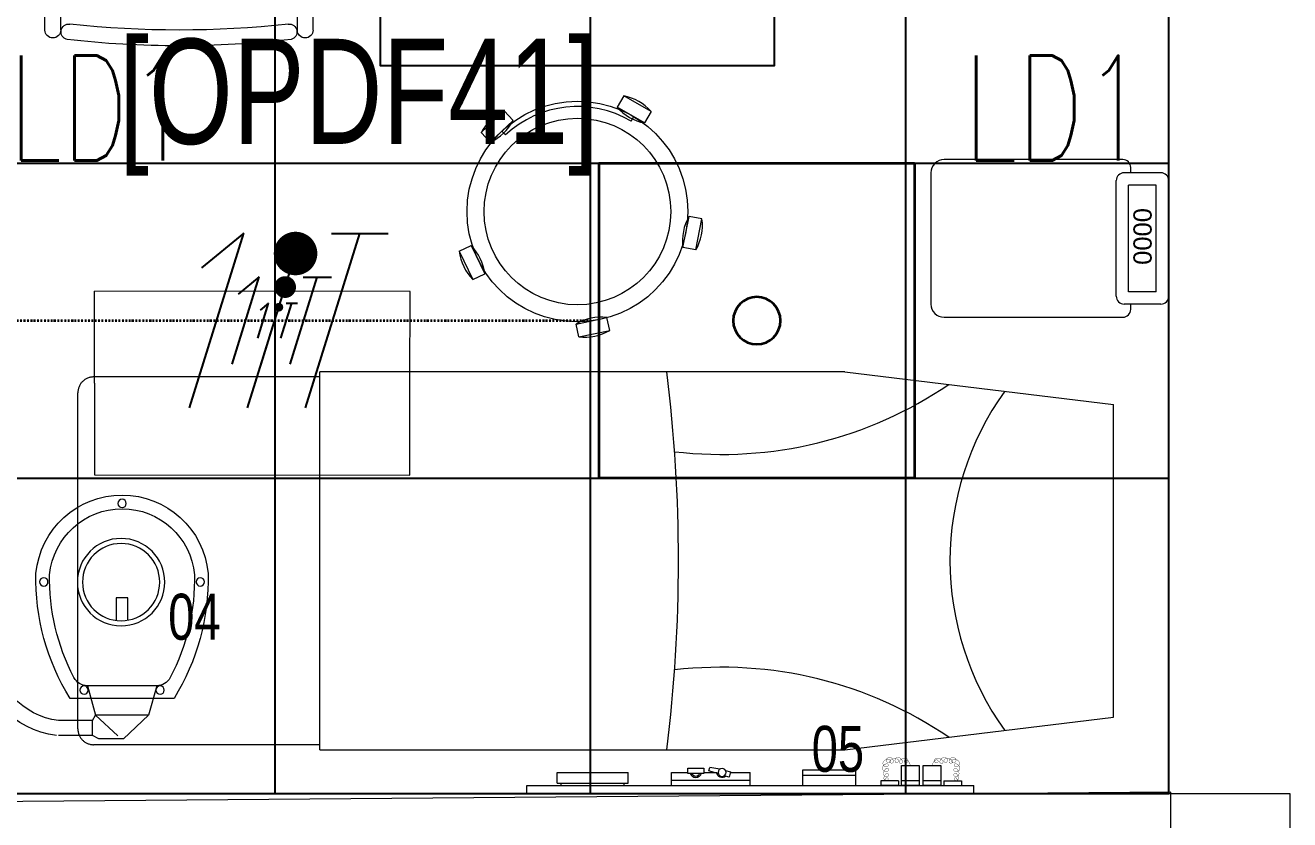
# Model space of a CAD drawing. Extents: x -12260 to 184725, y -29287 to 19916.
# Drawn here: x 46801 to 49206, y 2490 to 4002 of the extents above; entities that cross this region are included whole.
import ezdxf
from ezdxf.enums import TextEntityAlignment as Align

# ---------------------------------------------------------------- set-up
doc = ezdxf.new("R2010")
doc.units = 0
doc.header["$LTSCALE"] = 0.25
doc.linetypes.add('01-First Floor-FUR$0$HIDDEN', pattern=[9.525, 6.35, -3.175])
doc.linetypes.add('DASHDOT', pattern=[25.4, 12.7, -6.35, 0, -6.35])
for name, color, linetype, lineweight in [('01-First Floor-FUR$0$72_EGR_BASE_TEXT', 252, 'Continuous', 5), ('01-First Floor-FUR$0$72_EGR_EQP_TAG', 142, 'Continuous', 5), ('01-First Floor-FUR$0$C-HYDR-CTCH', 251, 'Continuous', 5), ('01-First Floor-FUR$0$LOADING', 253, 'Continuous', 5), ('01-First Floor-FUR$0$Structure', 251, 'Continuous', 5), ('01-First Floor-FUR$0$Walls', 251, 'Continuous', 5), ('E-LITE-CIRC-NUMB', 6, 'Continuous', 25), ('E-LITE-CLNG', 150, 'Continuous', 35), ('E-LITE-CLNG-CNDT', 6, 'DASHDOT', 35), ('E-LITE-CTRL', 6, 'Continuous', 25), ('E-LITE-IDEN', 6, 'Continuous', 25), ('E-POWR-WIRE', 6, 'Continuous', 25), ('E-POWR-WIRE @ 100', 6, 'Continuous', 25), ('E-POWR-WIRE @ 20', 6, 'Continuous', 25), ('E-POWR-WIRE @ 50', 6, 'Continuous', 25)]:
    doc.layers.add(name, color=color, linetype=linetype, lineweight=lineweight)
doc.layers.add('01-First Floor-FUR$0$FALSE CEILING', color=251, linetype='Continuous')
doc.layers.add('01-First Floor-FUR$0$TME-NON MEDICAL FURNITURE', color=242, linetype='Continuous')
doc.styles.add('01-First Floor-FUR$0$Standard', font='arial.ttf')
doc.styles.add('01-First Floor-FUR$0$X3G_ENTITY_257CFD', font='swisscl.ttf', dxfattribs={"height": 200})
doc.styles.add('01-First Floor-FUR$0$X3G_ENTITY_9F38', font='swisscl.ttf', dxfattribs={"height": 0.2})
doc.styles.add('DC_SIMPLEX', font='SIMPLEX.shx', dxfattribs={"width": 0.7})

# ---------------------------------------------------------------- blocks, each defined once
blk = doc.blocks.new('*U24')
blk.add_lwpolyline([(-300, 300), (-300, -300), (300, -300), (300, 300)], close=True)
blk.add_circle((0, 0), 45)
at = {"layer": 'E-LITE-CIRC-NUMB', "style": 'DC_SIMPLEX', "width": 0.7, "flags": 8}
blk.add_attdef('CIRCUIT', text='', height=200, rotation=0, dxfattribs=at).set_placement((-473.9, 300), align=Align.RIGHT)
at = {"layer": 'E-LITE-CTRL', "style": 'DC_SIMPLEX', "width": 0.7, "flags": 8}
blk.add_attdef('CONTROL', (1118.9, -935), '', height=200, rotation=360, dxfattribs=at)
at = {"layer": 'E-LITE-IDEN', "style": 'DC_SIMPLEX', "width": 0.7, "flags": 8}
blk.add_attdef('TYPE', (460.4, 457.6), '', height=200, rotation=360, dxfattribs=at)
blk = doc.blocks.new('*U39')
for p, q in [((-1.617, -1.658), (-0.587, 1.663)), ((-0.587, 1.663), (-1.389, 1.004)), ((-0.515, -1.66), (0.515, 1.66)), ((0.587, -1.663), (1.617, 1.658)), ((1.078, 1.659), (2.157, 1.657))]:
    blk.add_line(p, q)
at = {"const_width": 0.414}
blk.add_lwpolyline([(0.19, 1.278, 1), (0.604, 1.277, 1)], format="xyb", close=True, dxfattribs=at)
blk = doc.blocks.new('*U906')
at = {"layer": 'E-POWR-WIRE @ 100', "xscale": 100, "yscale": 100, "zscale": 100}
blk.add_blockref('*U39', (47275.3, 3440), dxfattribs=at)
at = {"layer": 'E-POWR-WIRE @ 20', "xscale": 20, "yscale": 20, "zscale": 20}
blk.add_blockref('*U39', (47275.3, 3440), dxfattribs=at)
at = {"layer": 'E-POWR-WIRE @ 50', "xscale": 50, "yscale": 50, "zscale": 50}
blk.add_blockref('*U39', (47275.3, 3440), dxfattribs=at)
blk = doc.blocks.new('01-First Floor-FUR$0$HF13461A-P')
at = {"layer": '01-First Floor-FUR$0$LOADING'}
for p, q in [((0.0229, 0.4353), (0.0229, 0.3653)), ((0.2579, 0.4503), (0.0379, 0.4503)), ((0.2729, 0.4353), (0.2729, 0.3653)), ((0.2493, 0.4266), (0.0466, 0.4266)), ((0.0466, 0.4266), (0.0466, 0.3739)), ((0.2493, 0.4266), (0.2493, 0.3739)), ((-0.0021, 0.3628), (-0.0021, 0.0228)), ((0.0229, 0.3778), (0.0129, 0.3778)), ((0.2493, 0.3739), (0.0466, 0.3739)), ((0.2829, 0.3778), (0.2729, 0.3778)), ((0.2979, 0.0228), (0.2979, 0.3628)), ((0.2579, 0.3503), (0.0379, 0.3503)), ((0.0229, -0.0022), (0.2729, -0.0022))]:
    blk.add_line(p, q, dxfattribs=at)
for centre, radius, start, end in [((0.0379, 0.4353), 0.015, 90, 180), ((0.2579, 0.4353), 0.015, 0, 90), ((0.0129, 0.3628), 0.015, 90, 180), ((0.0379, 0.3653), 0.015, 180, 270), ((0.2579, 0.3653), 0.015, 270, 0), ((0.2829, 0.3628), 0.015, 0, 90), ((0.0229, 0.0228), 0.025, 180, 270), ((0.2729, 0.0228), 0.025, 270, 0)]:
    blk.add_arc(centre, radius, start, end, dxfattribs=at)
at = {"layer": '01-First Floor-FUR$0$LOADING', "style": '01-First Floor-FUR$0$Standard'}
blk.add_text('0000', height=0.03477, dxfattribs=at).set_placement((0.0901, 0.3829))
blk = doc.blocks.new('01-First Floor-FUR$0$GF21016-P')
at = {"layer": '01-First Floor-FUR$0$LOADING', "extrusion": (-1.24384e-09, -1.20261e-09, -1)}
for p, q in [((0.0128, 0.0179), (0.0128, 0.4136)), ((0.4628, 0.0179), (0.4628, 0.4136)), ((-0.0172, 0.0179), (-0.0172, 0.3435)), ((-0.0022, 0.3585), (0.0128, 0.3585)), ((0.4778, 0.3585), (0.4628, 0.3585)), ((0.4928, 0.0179), (0.4928, 0.3435)), ((0.4778, 0.0029), (0.4778, 0.0029))]:
    blk.add_line(p, q, dxfattribs=at)
for centre, radius, start, end in [((-0.2378, -0.5362), 1.0036, 78.7568, 101.2432), ((-0.0478, 0.4136), 0.035, 0, 80.6557), ((-0.4278, 0.4136), 0.035, 99.3443, 180), ((0.0022, 0.3435), 0.015, 0, 90), ((-0.4778, 0.3435), 0.015, 90, 180), ((-0.0284, 0.0145), 0.015, 284.3864, 95.5209), ((-0.2378, 1.8928), 1.8749, 263.6341, 276.3659), ((-0.4471, 0.0145), 0.015, 84.4791, 255.6136), ((0.0022, 0.0179), 0.015, 270, 0), ((0.0022, 0.0179), 0.015, 180, 270), ((-0.2378, 1.8734), 1.8855, 263.5119, 276.4881), ((-0.4778, 0.0179), 0.015, 270, 0), ((-0.4778, 0.0179), 0.015, 180, 270)]:
    blk.add_arc(centre, radius, start, end, dxfattribs=at)
blk = doc.blocks.new('01-First Floor-FUR$0$ME19011A-P')
for p, q in [((-0.425, 0), (0.425, 0)), ((-0.425, 0), (-0.425, -0.015)), ((0.425, 0), (0.425, -0.015)), ((-0.425, -0.015), (0.425, -0.015)), ((-0.3675, -0.0198), (-0.2325, -0.0198)), ((-0.3675, -0.0198), (-0.3675, -0.0399)), ((-0.36, -0.015), (-0.36, -0.0198)), ((-0.24, -0.015), (-0.24, -0.0198)), ((-0.2325, -0.0198), (-0.2325, -0.0399)), ((-0.15, -0.015), (-0.15, -0.04)), ((0, -0.015), (0, -0.04)), ((0.1, -0.015), (0.1, -0.045)), ((0.2, -0.045), (0.2, -0.015)), ((0.2818, -0.015), (0.2484, -0.015)), ((0.2484, -0.0243), (0.2484, -0.015)), ((0.2818, -0.0243), (0.2818, -0.015)), ((0.3211, -0.015), (0.2877, -0.015)), ((0.2877, -0.015), (0.2877, -0.0531)), ((0.3211, -0.0531), (0.3211, -0.015)), ((0.3623, -0.015), (0.3289, -0.015)), ((0.3289, -0.015), (0.3289, -0.0531)), ((0.3623, -0.0531), (0.3623, -0.015)), ((0.3682, -0.0243), (0.3682, -0.015)), ((0.3682, -0.015), (0.4016, -0.015)), ((0.4016, -0.0243), (0.4016, -0.015)), ((-0.3675, -0.0399), (-0.2325, -0.0399)), ((-0.15, -0.025), (0, -0.025)), ((-0.15, -0.04), (-0.1187, -0.04)), ((-0.0887, -0.04), (-0.0637, -0.04)), ((-0.0606, -0.0371), (-0.0787, -0.0432)), ((-0.0787, -0.0432), (-0.077, -0.0497)), ((-0.0582, -0.046), (-0.077, -0.0497)), ((-0.0402, -0.0312), (-0.0496, -0.0337)), ((-0.047, -0.0434), (-0.0376, -0.0409)), ((-0.0376, -0.0409), (-0.0402, -0.0312)), ((-0.0379, -0.04), (0, -0.04)), ((0.1, -0.035), (0.2, -0.035)), ((0.1, -0.045), (0.2, -0.045)), ((0.2818, -0.0243), (0.2484, -0.0243)), ((0.3211, -0.0243), (0.2877, -0.0243)), ((0.3623, -0.0243), (0.3289, -0.0243)), ((0.3682, -0.0243), (0.4016, -0.0243)), ((0.2877, -0.0531), (0.3211, -0.0531)), ((0.3289, -0.0531), (0.3623, -0.0531))]:
    blk.add_line(p, q)
at = {"color": 8, "const_width": 0.000601}
for points in [[(0.3044, -0.0531, -0.184574), (0.2977, -0.0636, -1.44364), (0.2961, -0.0581, -0.837915), (0.2969, -0.0664, -0.30536), (0.2839, -0.062, -1.584726), (0.2894, -0.0609, -0.253153), (0.2827, -0.0684, -0.874198), (0.2775, -0.0585, -0.915253), (0.2791, -0.0658, -0.223821), (0.2683, -0.0644, -1.703343), (0.272, -0.0597, -0.588962), (0.2621, -0.068, -0.717795), (0.2625, -0.0581, -0.983104), (0.2645, -0.0644, -0.326362), (0.2534, -0.0609, -0.758716), (0.2609, -0.0514, -0.906186), (0.2593, -0.0565, -0.189488), (0.2526, -0.0522, -0.7948), (0.2613, -0.0423, -1.223996), (0.2574, -0.047, -0.072149), (0.2534, -0.0403, -0.645886), (0.2609, -0.0324, -1.366917), (0.2574, -0.0371, -0.078415), (0.2542, -0.0308, -0.723006), (0.2613, -0.0256, -1.105484), (0.2582, -0.0292, -0.221197), (0.2566, -0.0243, -0.221197)], [(0.3456, -0.0531, 0.184574), (0.3523, -0.0636, 1.44364), (0.3539, -0.0581, 0.837915), (0.3531, -0.0664, 0.30536), (0.3661, -0.062, 1.584726), (0.3606, -0.0609, 0.253153), (0.3673, -0.0684, 0.874198), (0.3725, -0.0585, 0.915253), (0.3709, -0.0658, 0.223821), (0.3817, -0.0644, 1.703343), (0.378, -0.0597, 0.588962), (0.3879, -0.068, 0.717795), (0.3875, -0.0581, 0.983104), (0.3855, -0.0644, 0.326362), (0.3966, -0.0609, 0.758716), (0.3891, -0.0514, 0.906186), (0.3907, -0.0565, 0.189488), (0.3974, -0.0522, 0.7948), (0.3887, -0.0423, 1.223996), (0.3926, -0.047, 0.072149), (0.3966, -0.0403, 0.645886), (0.3891, -0.0324, 1.366917), (0.3926, -0.0371, 0.078415), (0.3958, -0.0308, 0.723006), (0.3887, -0.0256, 1.105484), (0.3918, -0.0292, 0.221197), (0.3934, -0.0243, 0.221197)]]:
    blk.add_lwpolyline(points, format="xyb", dxfattribs=at)
blk.add_lwpolyline([(-0.1187, -0.0482), (-0.0887, -0.0482), (-0.0887, -0.0382), (-0.1187, -0.0382)], close=True)
blk.add_circle((-0.0537, -0.04), 0.0075)
for centre, radius, start, end in [((-0.1037, -0.04), 0.01, 10.4593, 169.5407), ((-0.1037, -0.04), 0.0075, 14.0075, 165.9925), ((-0.0537, -0.04), 0.01, 45, 180)]:
    blk.add_arc(centre, radius, start, end)
blk = doc.blocks.new('01-First Floor-FUR$0$M.44.57.64')
at = {"layer": '01-First Floor-FUR$0$LOADING', "xscale": 1000.000000000002, "yscale": 1000.000000000002, "zscale": 1000.000000000002, "rotation": 225.9999036123427}
blk.add_blockref('01-First Floor-FUR$0$ME19011A-P', (-80806.9, 16720.7), dxfattribs=at)
blk = doc.blocks.new('01-First Floor-FUR$0$HF10037B-P')
at = {"layer": '01-First Floor-FUR$0$LOADING'}
for p, q in [((0.2459, 0.134), (0.1859, 0.134)), ((0.1859, 0.134), (0.1859, 0.109)), ((0.2459, 0.134), (0.2459, 0.109)), ((0.2459, 0.109), (0.1859, 0.109)), ((0, 0), (-0.0142, -0.0583)), ((0, 0), (0.0243, -0.0059)), ((0.0243, -0.0059), (0.01, -0.0642)), ((0.4071, -0.0094), (0.431, -0.0018)), ((0.4071, -0.0094), (0.4255, -0.0665)), ((0.431, -0.0018), (0.4493, -0.0589)), ((0.4069, -0.0417), (0.4165, -0.0387)), ((-0.0142, -0.0583), (0.01, -0.0642)), ((0.4255, -0.0665), (0.4493, -0.0589)), ((0.0524, -0.2725), (0.0674, -0.2525)), ((0.0674, -0.2525), (0.1154, -0.2885)), ((0.3125, -0.2897), (0.362, -0.2558)), ((0.3761, -0.2764), (0.362, -0.2558)), ((0.0524, -0.2725), (0.1004, -0.3085)), ((0.1004, -0.3085), (0.1154, -0.2885)), ((0.3266, -0.3103), (0.3761, -0.2764)), ((0.3267, -0.268), (0.3323, -0.2763)), ((0.3266, -0.3103), (0.3125, -0.2897))]:
    blk.add_line(p, q, dxfattribs=at)
for radius in [0.21, 0.1775]:
    blk.add_circle((0.2161, -0.1014), radius, dxfattribs=at)
for centre, radius, start, end in [((0.2159, 0.0465), 0.0925, 71.0754, 108.9246), ((0.2159, 0.1965), 0.0925, 251.0754, 288.9246), ((0.0779, -0.0499), 0.0925, 147.3419, 185.1912), ((-0.0678, -0.0143), 0.0925, 327.3419, 5.1912), ((0.4996, -0.0113), 0.0925, 178.8412, 216.6904), ((0.3568, -0.057), 0.0925, 358.8412, 36.6904), ((0.2161, -0.1014), 0.2, 303.6037, 17.3657), ((0.0389, -0.3404), 0.0925, 34.1875, 72.0368), ((0.3867, -0.3449), 0.0925, 105.5121, 143.3614), ((0.1289, -0.2205), 0.0925, 214.1875, 252.0368), ((0.3019, -0.2212), 0.0925, 285.5121, 323.3614)]:
    blk.add_arc(centre, radius, start, end, dxfattribs=at)
blk = doc.blocks.new('01-First Floor-FUR$0$HF13902-P')
at = {"color": 8, "linetype": '01-First Floor-FUR$0$HIDDEN'}
for p, q in [((-0.35, -0.6824), (-0.35, -1.1124)), ((0.35, -0.6824), (0.35, -1.1124)), ((0.32, -1.1424), (-0.32, -1.1424))]:
    blk.add_line(p, q, dxfattribs=at)
at = {"linetype": 'Continuous'}
for points in [[(0.36, -0.5224), (0.36, -0.5224), (0.36, -0.5224), (0.36, -0.5224), (0.36, -0.5224), (0.36, -0.5224), (0.36, -0.5224), (0.36, -0.5224), (0.36, -0.5224), (0.36, -0.5224), (0.36, -0.5224), (0.36, -0.5224), (0.36, -0.5224), (0.36, -0.5224), (0.36, -0.5224), (0.36, -0.5224), (0.36, -0.5224), (0.36, -0.5224), (0.36, -0.5224), (0.36, -0.5224), (0.36, -0.5224), (0.36, -0.5224), (0.36, -0.5224), (0.36, -0.5224), (0.36, -0.5224), (0.36, -0.5224), (0.36, -0.5224), (0.36, -0.5224), (0.36, -0.5224), (0.36, -0.5224), (0.36, -0.5224), (0.36, -0.5224), (0.36, -0.5224), (0.36, -0.5224), (0.36, -0.5224), (0.36, -0.5224), (0.36, -0.5224), (0.36, -0.5224), (0.36, -0.5224), (0.36, -0.5224), (0.36, -0.5224), (0.36, -0.5224), (0.36, -0.5224), (0.36, -0.5224), (0.36, -0.5224), (0.36, -0.5224), (0.36, -0.5224), (0.36, -0.5224), (0.36, -0.5224), (0.36, -0.5224), (0.36, -0.5224), (0.36, -0.5224), (0.36, -0.5224), (0.36, -0.5224), (0.36, -0.5224), (0.36, -0.5224), (0.36, -0.5224), (0.36, -0.5224), (0.36, -0.5224), (0.36, -0.5224), (0.36, -0.5224), (0.36, -0.5224), (0.36, -0.5224), (0.36, -0.5224), (0.36, -0.5224), (0.36, -0.5224), (0.36, -0.5224), (0.36, -0.5224), (0.36, -0.5224), (0.36, -0.5224), (0.36, -0.5224), (0.36, -0.5224), (0.36, -0.5224), (0.36, -0.5224), (0.36, -0.5224), (0.36, -0.5224), (0.36, -0.5224), (0.36, -0.5224), (0.36, -0.5224), (0.36, -0.5224), (0.36, -0.5224), (0.36, -0.5224), (0.36, -0.5224), (0.36, -0.5224), (0.36, -0.5224), (0.36, -0.5224), (0.36, -0.5224), (0.36, -0.5224), (0.36, -0.5224), (0.36, -0.5224), (0.36, -0.5224), (0.36, -0.5224), (0.36, -0.5224), (0.36, -0.5224), (0.36, -0.5224), (0.36, -0.5224), (0.36, -0.5224), (0.36, -0.5224), (0.36, -0.5224), (0.36, -0.5224), (0.36, -0.5224), (0.36, -0.5224), (0.36, -0.5224), (0.36, -0.5224), (0.36, -0.5224), (0.36, -0.5224), (0.36, -0.5224), (0.36, -0.5224), (0.36, -0.5224), (0.36, -0.5224), (0.36, -0.5224), (0.36, -0.5224), (0.36, -0.5224), (0.36, -0.5224), (0.36, -0.5224), (0.36, -0.5224), (0.36, -0.5224), (0.36, -0.5224), (0.36, -0.5224), (0.36, -0.5224), (0.36, -0.5224), (0.36, -0.5224), (0.36, -0.5224), (0.36, -0.5224), (0.36, -0.5224), (0.36, -0.5224), (0.36, -0.5224), (0.36, -0.5224), (0.36, -0.5224), (0.36, -0.5224), (0.36, -0.5224), (0.36, -0.5224), (0.36, -0.5224), (0.36, -0.5224), (0.36, -0.5224), (0.36, -0.5224), (0.36, -0.5224), (0.36, -0.5224), (0.36, -0.5224), (0.36, -0.5224), (0.36, -0.5224), (0.36, -0.5224), (0.36, -0.5224), (0.36, -0.5224), (0.36, -0.5224), (0.36, -0.5224), (0.36, -0.5224), (0.36, -0.5224), (0.36, -0.5224), (0.36, -0.5224), (0.36, -0.5224), (0.36, -0.5224), (0.36, -0.5224), (0.36, -0.5224), (0.36, -0.5224), (0.36, -0.5224), (0.36, -0.5224), (0.36, -0.5224), (0.36, -0.5224), (0.36, -0.5224), (0.36, -0.5224), (0.36, -0.5224), (0.36, -0.5224), (0.36, -0.5224), (0.36, -0.5224), (0.36, -0.5224), (0.36, -0.5224), (0.36, -0.5224), (0.36, -0.5224), (0.36, -0.5224), (0.36, -0.5224), (0.36, -0.5224), (0.36, -0.5224), (0.36, -0.5224), (0.36, -0.5224), (0.36, -0.5224), (0.36, -0.5224), (0.36, -0.5224), (0.36, -0.5224), (0.36, -0.5224), (0.36, -0.5224), (0.36, -0.5224), (0.36, -0.5224), (0.36, -0.5224), (0.36, -0.5224), (0.36, -0.5224), (0.36, -0.5224), (0.36, -0.5224), (0.36, -0.5224), (0.36, -0.5224), (0.36, -0.5224), (0.36, -0.5224), (0.36, -0.5224), (0.36, -0.5224), (0.36, -0.5224), (0.36, -0.5224), (0.36, -0.5224), (0.36, -0.5224), (0.36, -0.5224), (0.36, -0.5224), (0.36, -0.5224), (0.36, -0.5224), (0.36, -0.5224), (0.36, -0.5224), (0.36, -0.5224), (0.36, -0.5224), (0.36, -0.5224), (0.36, -0.5224), (0.36, -0.5224), (0.36, -0.5224), (0.36, -0.5224), (0.36, -0.5224), (0.36, -0.5224), (0.36, -0.5224), (0.36, -0.5224), (0.36, -0.5224), (0.36, -0.5224), (0.36, -0.5224), (0.36, -0.5224)], [(0.36, -0.5224), (0.36, -0.5224), (0.36, -0.5224), (0.36, -0.5224), (0.36, -0.5224), (0.36, -0.5224), (0.36, -0.5224), (0.36, -0.5224), (0.36, -0.5224), (0.36, -0.5224), (0.36, -0.5224), (0.36, -0.5224), (0.36, -0.5224), (0.36, -0.5224), (0.36, -0.5224), (0.36, -0.5224), (0.36, -0.5224), (0.36, -0.5224), (0.36, -0.5224), (0.36, -0.5224), (0.36, -0.5224), (0.36, -0.5224), (0.36, -0.5224), (0.36, -0.5224), (0.36, -0.5224), (0.36, -0.5224), (0.36, -0.5224), (0.36, -0.5224), (0.36, -0.5224), (0.36, -0.5224), (0.36, -0.5224), (0.36, -0.5224), (0.36, -0.5224), (0.36, -0.5224), (0.36, -0.5224), (0.36, -0.5224), (0.36, -0.5224), (0.36, -0.5224), (0.36, -0.5224), (0.36, -0.5224), (0.36, -0.5224), (0.36, -0.5224), (0.36, -0.5224), (0.36, -0.5224), (0.36, -0.5224), (0.36, -0.5224), (0.36, -0.5224), (0.36, -0.5224), (0.36, -0.5224), (0.36, -0.5224), (0.36, -0.5224), (0.36, -0.5224), (0.36, -0.5224), (0.36, -0.5224), (0.36, -0.5224), (0.36, -0.5224), (0.36, -0.5224), (0.36, -0.5224), (0.36, -0.5224), (0.36, -0.5224), (0.36, -0.5224), (0.36, -0.5224), (0.36, -0.5224), (0.36, -0.5224), (0.36, -0.5224), (0.36, -0.5224), (0.36, -0.5224), (0.36, -0.5224), (0.36, -0.5224), (0.36, -0.5224), (0.36, -0.5224), (0.36, -0.5224), (0.36, -0.5224), (0.36, -0.5224), (0.36, -0.5224), (0.36, -0.5224), (0.36, -0.5224), (0.36, -0.5224), (0.36, -0.5224), (0.36, -0.5224), (0.36, -0.5224), (0.36, -0.5224), (0.36, -0.5224), (0.36, -0.5224), (0.36, -0.5224), (0.36, -0.5224), (0.36, -0.5224), (0.36, -0.5224), (0.36, -0.5224), (0.36, -0.5224), (0.36, -0.5224), (0.36, -0.5224), (0.36, -0.5224), (0.36, -0.5224), (0.36, -0.5224), (0.36, -0.5224), (0.36, -0.5224), (0.36, -0.5224), (0.36, -0.5224), (0.36, -0.5224), (0.36, -0.5224), (0.36, -0.5224), (0.36, -0.5224), (0.36, -0.5224), (0.36, -0.5224), (0.36, -0.5224), (0.36, -0.5224), (0.36, -0.5224), (0.36, -0.5224), (0.36, -0.5224), (0.36, -0.5224), (0.36, -0.5224), (0.36, -0.5224), (0.36, -0.5224), (0.36, -0.5224), (0.36, -0.5224), (0.36, -0.5224), (0.36, -0.5224), (0.36, -0.5224), (0.36, -0.5224), (0.36, -0.5224), (0.36, -0.5224), (0.36, -0.5224), (0.36, -0.5224), (0.36, -0.5224), (0.36, -0.5224), (0.36, -0.5224), (0.36, -0.5224), (0.36, -0.5224), (0.36, -0.5224), (0.36, -0.5224), (0.36, -0.5224), (0.36, -0.5224), (0.36, -0.5224), (0.36, -0.5224), (0.36, -0.5224), (0.36, -0.5224), (0.36, -0.5224), (0.36, -0.5224), (0.36, -0.5224), (0.36, -0.5224), (0.36, -0.5224), (0.36, -0.5224), (0.36, -0.5224), (0.36, -0.5224), (0.36, -0.5224), (0.36, -0.5224), (0.36, -0.5224), (0.36, -0.5224), (0.36, -0.5224), (0.36, -0.5224), (0.36, -0.5224), (0.36, -0.5224), (0.36, -0.5224), (0.36, -0.5224), (0.36, -0.5224), (0.36, -0.5224), (0.36, -0.5224), (0.36, -0.5224), (0.36, -0.5224), (0.36, -0.5224), (0.36, -0.5224), (0.36, -0.5224), (0.36, -0.5224), (0.36, -0.5224), (0.36, -0.5224), (0.36, -0.5224), (0.36, -0.5224), (0.36, -0.5224), (0.36, -0.5224), (0.36, -0.5224), (0.36, -0.5224), (0.36, -0.5224), (0.36, -0.5224), (0.36, -0.5224), (0.36, -0.5224), (0.36, -0.5224), (0.36, -0.5224), (0.36, -0.5224), (0.36, -0.5224), (0.36, -0.5224), (0.36, -0.5224), (0.36, -0.5224), (0.36, -0.5224), (0.36, -0.5224), (0.36, -0.5224), (0.36, -0.5224), (0.36, -0.5224), (0.36, -0.5224), (0.36, -0.5224), (0.36, -0.5224), (0.36, -0.5224), (0.36, -0.5224), (0.36, -0.5224), (0.36, -0.5224), (0.36, -0.5224), (0.36, -0.5224), (0.36, -0.5224), (0.36, -0.5224), (0.36, -0.5224), (0.36, -0.5224), (0.36, -0.5224), (0.36, -0.5224), (0.36, -0.5224), (0.36, -0.5224), (0.36, -0.5224), (0.36, -0.5224), (0.36, -0.5224), (0.36, -0.5224), (0.36, -0.5224), (0.36, -0.5224), (0.36, -0.5224), (0.36, -0.5224), (0.36, -0.5224)], [(0.36, -0.5224), (0.36, -0.5224), (0.36, -0.5224), (0.36, -0.5224), (0.36, -0.5224), (0.36, -0.5224), (0.36, -0.5224), (0.36, -0.5224), (0.36, -0.5224), (0.36, -0.5224), (0.36, -0.5224), (0.36, -0.5224), (0.36, -0.5224), (0.36, -0.5224), (0.36, -0.5224), (0.36, -0.5224), (0.36, -0.5224), (0.36, -0.5224), (0.36, -0.5224), (0.36, -0.5224), (0.36, -0.5224), (0.36, -0.5224), (0.36, -0.5224), (0.36, -0.5224), (0.36, -0.5224), (0.36, -0.5224), (0.36, -0.5224), (0.36, -0.5224), (0.36, -0.5224), (0.36, -0.5224), (0.36, -0.5224), (0.36, -0.5224), (0.36, -0.5224), (0.36, -0.5224), (0.36, -0.5224), (0.36, -0.5224), (0.36, -0.5224), (0.36, -0.5224), (0.36, -0.5224), (0.36, -0.5224), (0.36, -0.5224), (0.36, -0.5224), (0.36, -0.5224), (0.36, -0.5224), (0.36, -0.5224), (0.36, -0.5224), (0.36, -0.5224), (0.36, -0.5224), (0.36, -0.5224), (0.36, -0.5224), (0.36, -0.5224), (0.36, -0.5224), (0.36, -0.5224), (0.36, -0.5224), (0.36, -0.5224), (0.36, -0.5224), (0.36, -0.5224), (0.36, -0.5224), (0.36, -0.5224), (0.36, -0.5224), (0.36, -0.5224), (0.36, -0.5224), (0.36, -0.5224), (0.36, -0.5224), (0.36, -0.5224), (0.36, -0.5224), (0.36, -0.5224), (0.36, -0.5224), (0.36, -0.5224), (0.36, -0.5224), (0.36, -0.5224), (0.36, -0.5224), (0.36, -0.5224), (0.36, -0.5224), (0.36, -0.5224), (0.36, -0.5224), (0.36, -0.5224), (0.36, -0.5224), (0.36, -0.5224), (0.36, -0.5224), (0.36, -0.5224), (0.36, -0.5224), (0.36, -0.5224), (0.36, -0.5224), (0.36, -0.5224), (0.36, -0.5224), (0.36, -0.5224), (0.36, -0.5224), (0.36, -0.5224), (0.36, -0.5224), (0.36, -0.5224), (0.36, -0.5224), (0.36, -0.5224), (0.36, -0.5224), (0.36, -0.5224), (0.36, -0.5224), (0.36, -0.5224), (0.36, -0.5224), (0.36, -0.5224), (0.36, -0.5224), (0.36, -0.5224), (0.36, -0.5224), (0.36, -0.5224), (0.36, -0.5224), (0.36, -0.5224), (0.36, -0.5224), (0.36, -0.5224), (0.36, -0.5224), (0.36, -0.5224), (0.36, -0.5224), (0.36, -0.5224), (0.36, -0.5224), (0.36, -0.5224), (0.36, -0.5224), (0.36, -0.5224), (0.36, -0.5224), (0.36, -0.5224), (0.36, -0.5224), (0.36, -0.5224), (0.36, -0.5224), (0.36, -0.5224), (0.36, -0.5224), (0.36, -0.5224), (0.36, -0.5224), (0.36, -0.5224), (0.36, -0.5224), (0.36, -0.5224), (0.36, -0.5224), (0.36, -0.5224), (0.36, -0.5224), (0.36, -0.5224), (0.36, -0.5224), (0.36, -0.5224), (0.36, -0.5224), (0.36, -0.5224), (0.36, -0.5224), (0.36, -0.5224), (0.36, -0.5224), (0.36, -0.5224), (0.36, -0.5224), (0.36, -0.5224), (0.36, -0.5224), (0.36, -0.5224), (0.36, -0.5224), (0.36, -0.5224), (0.36, -0.5224), (0.36, -0.5224), (0.36, -0.5224), (0.36, -0.5224), (0.36, -0.5224), (0.36, -0.5224), (0.36, -0.5224), (0.36, -0.5224), (0.36, -0.5224), (0.36, -0.5224), (0.36, -0.5224), (0.36, -0.5224), (0.36, -0.5224), (0.36, -0.5224), (0.36, -0.5224), (0.36, -0.5224), (0.36, -0.5224), (0.36, -0.5224), (0.36, -0.5224), (0.36, -0.5224), (0.36, -0.5224), (0.36, -0.5224), (0.36, -0.5224), (0.36, -0.5224), (0.36, -0.5224), (0.36, -0.5224), (0.36, -0.5224), (0.36, -0.5224), (0.36, -0.5224), (0.36, -0.5224), (0.36, -0.5224), (0.36, -0.5224), (0.36, -0.5224), (0.36, -0.5224), (0.36, -0.5224), (0.36, -0.5224), (0.36, -0.5224), (0.36, -0.5224), (0.36, -0.5224), (0.36, -0.5224), (0.36, -0.5224), (0.36, -0.5224), (0.36, -0.5224), (0.36, -0.5224), (0.36, -0.5224), (0.36, -0.5224), (0.36, -0.5224), (0.36, -0.5224), (0.36, -0.5224), (0.36, -0.5224), (0.36, -0.5224), (0.36, -0.5224), (0.36, -0.5224), (0.36, -0.5224), (0.36, -0.5224), (0.36, -0.5224), (0.36, -0.5224), (0.36, -0.5224), (0.36, -0.5224), (0.36, -0.5224), (0.36, -0.5224), (0.36, -0.5224), (0.36, -0.5224), (0.36, -0.5224), (0.36, -0.5224), (0.36, -0.5224), (0.36, -0.5224), (0.36, -0.5224), (0.36, -0.5224), (0.36, -0.5224), (0.36, -0.5224), (0.36, -0.5224), (0.36, -0.5224), (0.36, -0.5224), (0.36, -0.5224), (0.36, -0.5224), (0.36, -0.5224), (0.36, -0.5224), (0.36, -0.5224), (0.36, -0.5224), (0.36, -0.5224), (0.36, -0.5224), (0.36, -0.5224), (0.36, -0.5224), (0.36, -0.5224), (0.36, -0.5224), (0.36, -0.5224), (0.36, -0.5224), (0.36, -0.5224), (0.36, -0.5224), (0.36, -0.5224), (0.36, -0.5224), (0.36, -0.5224), (0.36, -0.5224), (0.36, -0.5224), (0.36, -0.5224), (0.36, -0.5224), (0.36, -0.5224), (0.36, -0.5224), (0.36, -0.5224), (0.36, -0.5224), (0.36, -0.5224), (0.36, -0.5224), (0.36, -0.5224), (0.36, -0.5224), (0.36, -0.5224), (0.36, -0.5224), (0.36, -0.5224), (0.36, -0.5224), (0.36, -0.5224), (0.36, -0.5224), (0.36, -0.5224), (0.36, -0.5224), (0.36, -0.5224), (0.36, -0.5224), (0.36, -0.5224), (0.36, -0.5224), (0.36, -0.5224), (0.36, -0.5224), (0.36, -0.5224), (0.36, -0.5224), (0.36, -0.5224), (0.36, -0.5224), (0.36, -0.5224), (0.36, -0.5224), (0.36, -0.5224), (0.36, -0.5224), (0.36, -0.5224), (0.36, -0.5224), (0.36, -0.5224), (0.36, -0.5224), (0.36, -0.5224)]]:
    blk.add_lwpolyline(points, close=True, dxfattribs=at)
for points in [[(0.36, -0.5224), (0.36, -0.5224), (0.36, -0.5224), (0.36, -0.5224), (0.36, -0.5224), (0.36, -0.5224), (0.36, -0.5224), (0.36, -0.5224)], [(0.36, -0.5224), (0.36, -0.5224), (0.36, -0.5224), (0.36, -0.5224), (0.36, -0.5224), (0.36, -0.5224), (0.36, -0.5224), (0.36, -0.5224), (0.36, -0.5224), (0.36, -0.5224), (0.36, -0.5224), (0.36, -0.5224), (0.36, -0.5224), (0.36, -0.5224), (0.36, -0.5224), (0.36, -0.5224), (0.36, -0.5224), (0.36, -0.5224), (0.36, -0.5224), (0.36, -0.5224), (0.36, -0.5224), (0.36, -0.5224), (0.36, -0.5224), (0.36, -0.5224), (0.36, -0.5224), (0.36, -0.5224), (0.36, -0.5224), (0.36, -0.5224), (0.36, -0.5224), (0.36, -0.5224), (0.36, -0.5224), (0.36, -0.5224), (0.36, -0.5224), (0.36, -0.5224), (0.36, -0.5224), (0.36, -0.5224), (0.36, -0.5224), (0.36, -0.5224), (0.36, -0.5224), (0.36, -0.5224), (0.36, -0.5224), (0.36, -0.5224), (0.36, -0.5224), (0.36, -0.5224), (0.36, -0.5224), (0.36, -0.5224), (0.36, -0.5224), (0.36, -0.5224), (0.36, -0.5224), (0.36, -0.5224), (0.36, -0.5224), (0.36, -0.5224), (0.36, -0.5224), (0.36, -0.5224), (0.36, -0.5224), (0.36, -0.5224), (0.36, -0.5224), (0.36, -0.5224), (0.36, -0.5224), (0.36, -0.5224), (0.36, -0.5224), (0.36, -0.5224), (0.36, -0.5224), (0.36, -0.5224), (0.36, -0.5224), (0.36, -0.5224), (0.36, -0.5224), (0.36, -0.5224), (0.36, -0.5224), (0.36, -0.5224), (0.36, -0.5224), (0.36, -0.5224), (0.36, -0.5224), (0.36, -0.5224), (0.36, -0.5224), (0.36, -0.5224), (0.36, -0.5224), (0.36, -0.5224), (0.36, -0.5224), (0.36, -0.5224), (0.36, -0.5224), (0.36, -0.5224), (0.36, -0.5224), (0.36, -0.5224), (0.36, -0.5224), (0.36, -0.5224), (0.36, -0.5224), (0.36, -0.5224), (0.36, -0.5224), (0.36, -0.5224), (0.36, -0.5224), (0.36, -0.5224), (0.36, -0.5224), (0.36, -0.5224), (0.36, -0.5224), (0.36, -0.5224), (0.36, -0.5224), (0.36, -0.5224), (0.36, -0.5224), (0.36, -0.5224), (0.36, -0.5224), (0.36, -0.5224), (0.36, -0.5224), (0.36, -0.5224), (0.36, -0.5224), (0.36, -0.5224), (0.36, -0.5224), (0.36, -0.5224), (0.36, -0.5224), (0.36, -0.5224), (0.36, -0.5224)], [(0.36, -0.5224), (0.36, -0.5224), (0.36, -0.5224), (0.36, -0.5224), (0.36, -0.5224), (0.36, -0.5224), (0.36, -0.5224), (0.36, -0.5224), (0.36, -0.5224), (0.36, -0.5224), (0.36, -0.5224), (0.36, -0.5224), (0.36, -0.5224), (0.36, -0.5224), (0.36, -0.5224), (0.36, -0.5224), (0.36, -0.5224)], [(0.36, -0.5224), (0.36, -0.5224), (0.36, -0.5224), (0.36, -0.5224), (0.36, -0.5224), (0.36, -0.5224), (0.36, -0.5224)], [(0.36, -0.5224), (0.36, -0.5224), (0.36, -0.5224), (0.36, -0.5224), (0.36, -0.5224), (0.36, -0.5224), (0.36, -0.5224), (0.36, -0.5224), (0.36, -0.5224), (0.36, -0.5224), (0.36, -0.5224), (0.36, -0.5224)], [(0.36, -0.5224), (0.36, -0.5224), (0.36, -0.5224), (0.36, -0.5224), (0.36, -0.5224), (0.36, -0.5224), (0.36, -0.5224), (0.36, -0.5224), (0.36, -0.5224), (0.36, -0.5224), (0.36, -0.5224), (0.36, -0.5224), (0.36, -0.5224), (0.36, -0.5224), (0.36, -0.5224), (0.36, -0.5224), (0.36, -0.5224), (0.36, -0.5224), (0.36, -0.5224), (0.36, -0.5224), (0.36, -0.5224), (0.36, -0.5224), (0.36, -0.5224), (0.36, -0.5224), (0.36, -0.5224), (0.36, -0.5224), (0.36, -0.5224), (0.36, -0.5224), (0.36, -0.5224), (0.36, -0.5224), (0.36, -0.5224), (0.36, -0.5224), (0.36, -0.5224), (0.36, -0.5224), (0.36, -0.5224), (0.36, -0.5224), (0.36, -0.5224), (0.36, -0.5224), (0.36, -0.5224), (0.36, -0.5224), (0.36, -0.5224), (0.36, -0.5224), (0.36, -0.5224), (0.36, -0.5224), (0.36, -0.5224), (0.36, -0.5224), (0.36, -0.5224), (0.36, -0.5224), (0.36, -0.5224), (0.36, -0.5224), (0.36, -0.5224), (0.36, -0.5224), (0.36, -0.5224), (0.36, -0.5224), (0.36, -0.5224), (0.36, -0.5224), (0.36, -0.5224), (0.36, -0.5224), (0.36, -0.5224), (0.36, -0.5224), (0.36, -0.5224), (0.36, -0.5224), (0.36, -0.5224), (0.36, -0.5224), (0.36, -0.5224), (0.36, -0.5224), (0.36, -0.5224), (0.36, -0.5224), (0.36, -0.5224), (0.36, -0.5224), (0.36, -0.5224), (0.36, -0.5224), (0.36, -0.5224), (0.36, -0.5224), (0.36, -0.5224), (0.36, -0.5224), (0.36, -0.5224), (0.36, -0.5224), (0.36, -0.5224), (0.36, -0.5224), (0.36, -0.5224), (0.36, -0.5224), (0.36, -0.5224), (0.36, -0.5224), (0.36, -0.5224), (0.36, -0.5224), (0.36, -0.5224), (0.36, -0.5224), (0.36, -0.5224)], [(0.36, -0.5224), (0.36, -0.5224), (0.36, -0.5224), (0.36, -0.5224), (0.36, -0.5224), (0.36, -0.5224), (0.36, -0.5224), (0.36, -0.5224), (0.36, -0.5224), (0.36, -0.5224)], [(0.36, -0.5224), (0.36, -0.5224), (0.36, -0.5224), (0.36, -0.5224), (0.36, -0.5224), (0.36, -0.5224), (0.36, -0.5224), (0.36, -0.5224), (0.36, -0.5224), (0.36, -0.5224)], [(0.36, -0.5224), (0.36, -0.5224), (0.36, -0.5224), (0.36, -0.5224), (0.36, -0.5224), (0.36, -0.5224), (0.36, -0.5224), (0.36, -0.5224), (0.36, -0.5224), (0.36, -0.5224), (0.36, -0.5224), (0.36, -0.5224), (0.36, -0.5224), (0.36, -0.5224), (0.36, -0.5224)], [(0.36, -0.5224), (0.36, -0.5224), (0.36, -0.5224), (0.36, -0.5224), (0.36, -0.5224), (0.36, -0.5224), (0.36, -0.5224), (0.36, -0.5224), (0.36, -0.5224), (0.36, -0.5224)], [(0.36, -0.5224), (0.36, -0.5224), (0.36, -0.5224), (0.36, -0.5224), (0.36, -0.5224), (0.36, -0.5224), (0.36, -0.5224)], [(0.36, -0.5224), (0.36, -0.5224), (0.36, -0.5224), (0.36, -0.5224), (0.36, -0.5224), (0.36, -0.5224), (0.36, -0.5224), (0.36, -0.5224), (0.36, -0.5224), (0.36, -0.5224)], [(0.36, -0.5224), (0.36, -0.5224), (0.36, -0.5224), (0.36, -0.5224), (0.36, -0.5224), (0.36, -0.5224), (0.36, -0.5224), (0.36, -0.5224), (0.36, -0.5224), (0.36, -0.5224), (0.36, -0.5224), (0.36, -0.5224), (0.36, -0.5224), (0.36, -0.5224), (0.36, -0.5224), (0.36, -0.5224), (0.36, -0.5224), (0.36, -0.5224)], [(0.36, -0.5224), (0.36, -0.5224), (0.36, -0.5224), (0.36, -0.5224), (0.36, -0.5224), (0.36, -0.5224), (0.36, -0.5224), (0.36, -0.5224), (0.36, -0.5224)]]:
    blk.add_lwpolyline(points, dxfattribs=at)
blk.add_circle((0.36, -0.5224), 0.000000101)
at = {"color": 8}
for centre, radius, start, end in [((0, 1.0679), 0.5515, 234.1788, 305.8212), ((-0.9704, 0.0819), 0.7679, 353.3222, 34.2669), ((0.9704, 0.0819), 0.7679, 145.7331, 186.6778), ((0, -2.9071), 2.9071, 82.8865, 97.1135)]:
    blk.add_arc(centre, radius, start, end, dxfattribs=at)
at = {"color": 8, "linetype": '01-First Floor-FUR$0$HIDDEN'}
for centre, start, end in [((-0.32, -1.1124), 180, 270), ((0.32, -1.1124), 270, 0)]:
    blk.add_arc(centre, 0.03, start, end, dxfattribs=at)
at = {"layer": '01-First Floor-FUR$0$LOADING'}
for p, q in [((-0.36, 0.3161), (-0.2975, 0.8276)), ((0.2975, 0.8276), (-0.2975, 0.8276)), ((0.36, 0.3161), (0.2975, 0.8276)), ((-0.36, 0.3161), (-0.36, -0.6824)), ((0.36, -0.6824), (0.36, 0.3161)), ((0.36, -0.6824), (-0.36, -0.6824))]:
    blk.add_line(p, q, dxfattribs=at)
blk = doc.blocks.new('01-First Floor-FUR$0$HF11772-P')
at = {"layer": '01-First Floor-FUR$0$LOADING'}
for p, q in [((0.6, 0.35), (0, 0.35)), ((0, 0.175), (0, 0.35)), ((0.6, 0.175), (0.6, 0.35)), ((0, 0.175), (0, 0)), ((0.6, 0), (0.6, 0.175)), ((0, 0), (0.6, 0))]:
    blk.add_line(p, q, dxfattribs=at)
blk = doc.blocks.new('01-First Floor-FUR$0$mobile light')
at = {"layer": '01-First Floor-FUR$0$LOADING'}
for p, q in [((1883.78, -497.56), (1883.65, -498.45)), ((1885.1, -497.29), (1883.78, -497.56)), ((1887.04, -497.59), (1885.1, -497.29)), ((1923.94, -497.59), (1925.88, -497.29)), ((1925.88, -497.29), (1927.2, -497.56)), ((1927.2, -497.56), (1927.33, -498.45)), ((1882.58, -498.29), (1882.35, -499.8)), ((1882.35, -499.8), (1885.55, -500.28)), ((1882.58, -498.29), (1885.78, -498.78)), ((1883.28, -500.85), (1883.42, -499.96)), ((1928.41, -498.29), (1925.2, -498.78)), ((1928.63, -499.8), (1925.43, -500.28)), ((1927.7, -500.85), (1927.56, -499.96)), ((1928.41, -498.29), (1928.63, -499.8)), ((1884.47, -501.5), (1883.28, -500.85)), ((1886.4, -501.79), (1884.47, -501.5)), ((1924.58, -501.79), (1926.52, -501.5)), ((1926.52, -501.5), (1927.7, -500.85)), ((1947.59, -502.62), (1941.09, -502.62)), ((1948.76, -501.94), (1947.59, -502.62)), ((1947.59, -502.62), (1947.59, -505.45)), ((1948.15, -506.5), (1952.41, -502.55)), ((1953.47, -501.94), (1948.76, -501.94)), ((1958.23, -506.5), (1953.47, -501.94)), ((1947.59, -505.45), (1941.09, -505.45)), ((1946.6, -512.08), (1948.15, -506.5)), ((1947.59, -505.45), (1948.15, -506.5)), ((1958.23, -506.5), (1948.15, -506.5)), ((1959.78, -512.08), (1958.23, -506.5)), ((1963.08, -509.67), (1943.3, -509.67)), ((1959.78, -512.08), (1946.6, -512.08)), ((1908.01, -522.53), (1909, -517.55)), ((1911.69, -517.55), (1909, -517.55)), ((1912.69, -522.53), (1911.69, -517.55)), ((1911.69, -517.55), (1914.17, -518.99)), ((1914.17, -518.99), (1914.17, -523.77)), ((1922.73, -518.8), (1921.08, -519.69)), ((1925.38, -518.8), (1922.73, -518.8)), ((1921.08, -519.69), (1914.74, -519.69)), ((1921.08, -519.69), (1921.08, -523.01)), ((1921.08, -519.69), (1921.08, -523.01)), ((1892.68, -523.97), (1883.05, -523.97)), ((1892.68, -528.06), (1892.68, -523.24)), ((1892.68, -523.24), (1906.16, -523.24)), ((1897.5, -528.06), (1897.5, -523.24)), ((1906.16, -523.24), (1906.16, -528.06)), ((1909.15, -524.25), (1906.16, -524.32)), ((1908.01, -522.53), (1908.62, -524.28)), ((1909.15, -524.25), (1909.15, -526.94)), ((1912.69, -522.53), (1911.9, -524.78)), ((1911.9, -524.78), (1914.17, -523.77)), ((1921.08, -523.01), (1914.77, -523.01)), ((1922.73, -523.93), (1921.08, -523.04)), ((1925.38, -523.93), (1922.73, -523.93)), ((1892.68, -527.34), (1883.05, -527.34)), ((1906.16, -528.06), (1892.68, -528.06)), ((1909.15, -526.94), (1906.16, -526.87)), ((1884.47, -549.77), (1883.28, -550.42)), ((1883.28, -550.42), (1883.42, -551.31)), ((1886.4, -549.48), (1884.47, -549.77)), ((1924.58, -549.48), (1926.52, -549.77)), ((1926.52, -549.77), (1927.7, -550.42)), ((1927.7, -550.42), (1927.56, -551.31)), ((1882.35, -551.47), (1885.55, -550.99)), ((1882.58, -552.98), (1882.35, -551.47)), ((1882.58, -552.98), (1885.78, -552.5)), ((1883.78, -553.71), (1883.65, -552.82)), ((1928.41, -552.98), (1925.2, -552.5)), ((1928.63, -551.47), (1925.43, -550.99)), ((1927.2, -553.71), (1927.33, -552.82)), ((1928.41, -552.98), (1928.63, -551.47)), ((1885.1, -553.98), (1883.78, -553.71)), ((1887.04, -553.69), (1885.1, -553.98)), ((1923.94, -553.69), (1925.88, -553.98)), ((1925.88, -553.98), (1927.2, -553.71))]:
    blk.add_line(p, q, dxfattribs=at)
for points in [[(1903.33, -523.24), (1903.33, -514.02), (1891.61, -514.02), (1891.61, -523.97)], [(1954.27, -524.55), (1954.27, -528.82), (1952.05, -528.82), (1952.05, -524.5)], [(1891.61, -527.34), (1891.61, -537.34), (1903.33, -537.34), (1903.33, -528.06)], [(1892.74, -537.34), (1892.74, -539.04), (1895.76, -539.04), (1895.76, -537.34)], [(1898.05, -537.34), (1898.05, -539.5)], [(1898.05, -540.63), (1898.05, -540.87), (1898.53, -541.35), (1900.02, -541.35), (1900.5, -540.87), (1900.5, -537.34)]]:
    blk.add_lwpolyline(points, dxfattribs=at)
for points in [[(1929.78, -518.8), (1925.38, -518.8), (1925.38, -523.93), (1929.78, -523.93)], [(1899.3, -539.5), (1888.5, -539.5), (1888.5, -540.63), (1899.3, -540.63)]]:
    blk.add_lwpolyline(points, close=True, dxfattribs=at)
for centre, radius in [((1945.96, -511.25), 0.793), ((1960.42, -511.25), 0.793), ((1953.01, -531.79), 8.32), ((1953.01, -531.79), 7.35), ((1938.31, -531.85), 0.793), ((1968.07, -531.85), 0.793), ((1953.19, -546.77), 0.793)]:
    blk.add_circle(centre, radius, dxfattribs=at)
for centre, radius, start, end in [((1888.02, -499.89), 2.5, 90, 270), ((1888.02, -525.64), 28.25, 12.1463, 90), ((1922.96, -525.64), 28.25, 90, 128.2073), ((1922.96, -499.89), 2.5, 270, 90), ((1888.02, -525.64), 23.25, 20.3387, 90), ((1922.96, -525.64), 23.25, 90, 126.3743), ((1942.82, -519.31), 16.86, 97.1293, 177.6115), ((1922.96, -525.64), 28.25, 138.4974, 155.7305), ((1942.82, -519.31), 13.97, 97.1293, 177.6115), ((1980.13, -532.49), 43.32, 148.2167, 181.2501), ((1926.25, -532.49), 43.32, 358.7499, 31.7833), ((1922.96, -525.64), 23.25, 138.7224, 150.0382), ((1946.6, -514.96), 2.89, 90, 152.4092), ((1959.78, -514.96), 2.89, 27.5908, 90), ((1980.13, -532.49), 40.72, 152.4092, 181.2501), ((1926.25, -532.49), 40.72, 358.7499, 27.5908), ((1911.94, -521.38), 3.27, 313.0112, 46.9888), ((1883.05, -525.65), 1.68, 90, 270), ((1888.02, -525.64), 28.25, 270, 5.3386), ((1910.32, -525.6), 1.78, 229.0673, 130.9327), ((1888.02, -525.64), 23.25, 270, 356.3184), ((1953.19, -531.93), 16.44, 185.2361, 354.7639), ((1953.19, -531.93), 13.84, 185.2361, 354.7639), ((1922.96, -525.64), 28.25, 204.483, 208.105), ((1922.96, -525.64), 23.25, 210.2349, 221.2776), ((1922.96, -525.64), 28.25, 213.7985, 221.5026), ((1922.96, -525.64), 23.25, 233.6257, 270), ((1922.96, -525.64), 28.25, 231.7927, 270), ((1888.02, -551.39), 2.5, 90, 270), ((1922.96, -551.39), 2.5, 270, 90)]:
    blk.add_arc(centre, radius, start, end, dxfattribs=at)
blk = doc.blocks.new('01-First Floor-FUR')
at = {"layer": '01-First Floor-FUR$0$C-HYDR-CTCH', "elevation": 0, "flags": 128}
blk.add_lwpolyline([(46093.6, 2518.7), (46101.2, -906.2), (48987.5, -882.3), (48979.9, 2542.5), (46093.6, 2518.7)], dxfattribs=at)
at = {"layer": '01-First Floor-FUR$0$FALSE CEILING', "linetype": 'Continuous'}
for p, q in [((47276, 2540), (47276, 5435)), ((47876, 2540), (47876, 5435)), ((48476, 2540), (48476, 5435)), ((45476, 3740), (48976, 3740)), ((45476, 3140), (48976, 3140))]:
    blk.add_line(p, q, dxfattribs=at)
at = {"layer": '01-First Floor-FUR$0$FALSE CEILING'}
blk.add_lwpolyline([(45476, 2540), (48976, 2540), (48976, 5435), (45476, 5435)], close=True, dxfattribs=at)
at = {"layer": '01-First Floor-FUR$0$FALSE CEILING', "elevation": -0.1}
blk.add_lwpolyline([(48226, 5425.4), (47476, 5425.4), (47476, 3925.4), (48226, 3925.4)], close=True, dxfattribs=at)
at = {"layer": '01-First Floor-FUR$0$LOADING', "elevation": -0.1}
blk.add_lwpolyline([(48226, 5425.4), (47476, 5425.4), (47476, 3925.4), (48226, 3925.4)], close=True, dxfattribs=at)
at = {"layer": '01-First Floor-FUR$0$Structure'}
blk.add_lwpolyline([(48981, 1640), (48981, 2315), (46581, 2315), (46581, -685), (46826, -685), (46826, -910), (46356, -910), (46356, 2540), (49206, 2540), (49206, -910), (48176, -910)], dxfattribs=at)
at = {"layer": '01-First Floor-FUR$0$Walls'}
blk.add_line((48976, 2550), (48976, 4490), dxfattribs=at)
at = {"layer": '01-First Floor-FUR$0$LOADING', "extrusion": (-1.16581e-09, 2.75759e-10, -1), "xscale": -999.9999999999997, "yscale": 999.9999999999997, "zscale": 999.9999999999997, "rotation": 244.2186874640738}
blk.add_blockref('01-First Floor-FUR$0$HF10037B-P', (-47853.9, 3408.9, 0.1), dxfattribs=at)
at = {"layer": '01-First Floor-FUR$0$LOADING', "lineweight": 0, "xscale": 1000, "yscale": 1000, "zscale": 1000, "rotation": 270}
blk.add_blockref('01-First Floor-FUR$0$HF13461A-P', (48525.7, 3744.3, -0.1), dxfattribs=at)
at = {"layer": '01-First Floor-FUR$0$LOADING', "extrusion": (-3.9656e-29, 3.71389e-28, -1), "xscale": -999.9999999999989, "yscale": 999.9999999999989, "zscale": -999.9999999999989, "rotation": 0.05559336176248486}
blk.add_blockref('01-First Floor-FUR$0$HF11772-P', (-46932.5, 3146.2, 0.1), dxfattribs=at)
at = {"layer": '01-First Floor-FUR$0$LOADING'}
for name, p, xscale, yscale, zscale, rotation in [('01-First Floor-FUR$0$HF13902-P', (48043.4, 2982.8, -0.1), 1000, 1000, 1000, 270), ('01-First Floor-FUR$0$mobile light', (27453.1, -2375.7, -0.1), -10, 10, 10, 180)]:
    blk.add_blockref(name, p, dxfattribs=dict(at, xscale=xscale, yscale=yscale, zscale=zscale, rotation=rotation))
at = {"layer": '01-First Floor-FUR$0$LOADING', "xscale": -1, "rotation": 45.9999036123427}
blk.add_blockref('01-First Floor-FUR$0$M.44.57.64', (4074.6, -67202.7, -0.1), dxfattribs=at)
at = {"layer": '01-First Floor-FUR$0$TME-NON MEDICAL FURNITURE', "color": 1, "extrusion": (2.67576e-11, 2.24019e-05, 1), "xscale": 1000.000000000004, "yscale": 1000.000000000004, "zscale": -1000.000000000002, "rotation": 359.9999748876472}
blk.add_blockref('01-First Floor-FUR$0$GF21016-P', (46855.6, 3975.1, 0), dxfattribs=at)
at = {"layer": '01-First Floor-FUR$0$72_EGR_BASE_TEXT', "insert": (47434.8, 3976.4), "char_height": 200, "attachment_point": 2, "style": '01-First Floor-FUR$0$X3G_ENTITY_9F38'}
blk.add_mtext('[OPDF41]', dxfattribs=at)
at = {"layer": '01-First Floor-FUR$0$72_EGR_EQP_TAG', "char_height": 87.47, "attachment_point": 2, "style": '01-First Floor-FUR$0$X3G_ENTITY_257CFD'}
for s, insert in [('04', (47122.6, 2920.1, -0.1)), ('05', (48346.6, 2668.7, -0.1))]:
    blk.add_mtext(s, dxfattribs=dict(at, insert=insert))

msp = doc.modelspace()

# ---------------------------------------------------------------- linework, layer by layer
at = {"layer": 'E-LITE-CLNG-CNDT'}
msp.add_lwpolyline([(46675.3, 3440), (47875.3, 3440)], dxfattribs=at)

# ---------------------------------------------------------------- block references
at = {"layer": 'E-LITE-CLNG'}
ref = msp.add_blockref('*U24', (46375.3, 3440), dxfattribs=dict(at, xscale=-1))
ref.add_attrib('TYPE', 'LD1', (46768.8, 3744.5), dxfattribs={"layer": 'E-LITE-IDEN', "height": 200, "rotation": 0, "style": 'DC_SIMPLEX', "width": 0.7, "flags": 8})
ref = msp.add_blockref('*U24', (48192.4, 3440, -0.2), dxfattribs=dict(at, xscale=-1))
ref.add_attrib('TYPE', 'LD1', (48585.9, 3744.5, -0.2), dxfattribs={"layer": 'E-LITE-IDEN', "height": 200, "rotation": 0, "style": 'DC_SIMPLEX', "width": 0.7, "flags": 8})
at = {"layer": 'E-LITE-CLNG-CNDT'}
msp.add_blockref('01-First Floor-FUR', (0, 0), dxfattribs=at)
at = {"layer": 'E-POWR-WIRE'}
msp.add_blockref('*U906', (0, 0), dxfattribs=at)

doc.saveas('drawing.dxf')
